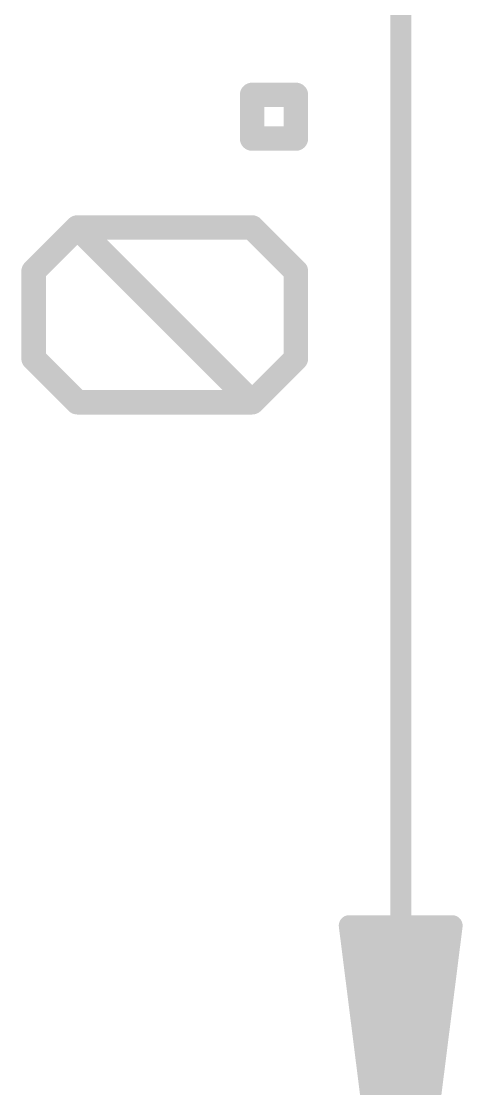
# Model space of a CAD drawing. Extents: x -5.7 to 21.7, y -5.3 to 25.5.
# Drawn here: x 17.33 to 20.07, y 1.59 to 8.21 of the extents above; entities that cross this region are included whole.
import ezdxf

# ---------------------------------------------------------------- set-up
doc = ezdxf.new("R2010")
doc.units = 0
doc.layers.add('47', color=253, linetype='CONTINUOUS')

msp = doc.modelspace()

# ---------------------------------------------------------------- linework, layer by layer
at = {"layer": '47'}
for points, const_width in [([(19.685, 0.065), (19.685, 16.445)], 0.13), ([(18.7631, 7.487), (18.7631, 7.7581)], 0.1524), ([(18.7631, 7.7581), (19.0343, 7.7581)], 0.1524), ([(19.0343, 7.7581), (19.0343, 7.487)], 0.1524), ([(19.0343, 7.487), (18.7631, 7.487)], 0.1524), ([(17.4073, 6.6633), (17.6785, 6.9345)], 0.1524), ([(17.6785, 6.9345), (18.7631, 6.9345)], 0.1524), ([(18.7631, 5.8498), (17.6785, 6.9345)], 0.1524), ([(18.7631, 6.9345), (19.0343, 6.6633)], 0.1524), ([(17.4073, 6.121), (17.4073, 6.6633)], 0.1524), ([(19.0343, 6.6633), (19.0343, 6.121)], 0.1524), ([(17.6785, 5.8498), (17.4073, 6.121)], 0.1524), ([(19.0343, 6.121), (18.7631, 5.8498)], 0.1524), ([(18.7631, 5.8498), (17.6785, 5.8498)], 0.1524), ([(19.685, 0.065), (19.3658, 2.6)], 0.13), ([(19.3658, 2.6), (20.0042, 2.6)], 0.13), ([(19.685, 0.065), (19.425, 2.6)], 0.13), ([(19.685, 0.065), (19.555, 2.6)], 0.13), ([(20.0042, 2.6), (19.685, 0.065)], 0.13), ([(19.815, 2.6), (19.685, 0.065)], 0.13), ([(19.945, 2.6), (19.685, 0.065)], 0.13)]:
    msp.add_lwpolyline(points, dxfattribs=dict(at, const_width=const_width))
for points, const_width in [([(18.8012, 7.7581, 1), (18.725, 7.7581)], 0.0762), ([(18.7631, 7.7962, 1), (18.7631, 7.72)], 0.0762), ([(19.0724, 7.7581, 1), (18.9962, 7.7581)], 0.0762), ([(19.0343, 7.72, 1), (19.0343, 7.7962)], 0.0762), ([(18.7631, 7.5251, 1), (18.7631, 7.4489)], 0.0762), ([(19.0343, 7.4489, 1), (19.0343, 7.5251)], 0.0762), ([(18.725, 7.487, 1), (18.8012, 7.487)], 0.0762), ([(18.9962, 7.487, 1), (19.0724, 7.487)], 0.0762), ([(17.7054, 6.9614, 1), (17.6515, 6.9075)], 0.0762), ([(17.6785, 6.9726, 1), (17.6785, 6.8964)], 0.0762), ([(17.7054, 6.9075, 1), (17.6515, 6.9614)], 0.0762), ([(18.7901, 6.9614, 1), (18.7362, 6.9075)], 0.0762), ([(18.7631, 6.8964, 1), (18.7631, 6.9726)], 0.0762), ([(17.4454, 6.6633, 1), (17.3692, 6.6633)], 0.0762), ([(17.3804, 6.6902, 1), (17.4343, 6.6364)], 0.0762), ([(19.0724, 6.6633, 1), (18.9962, 6.6633)], 0.0762), ([(19.0074, 6.6364, 1), (19.0612, 6.6902)], 0.0762), ([(17.4343, 6.1479, 1), (17.3804, 6.094)], 0.0762), ([(19.0612, 6.094, 1), (19.0074, 6.1479)], 0.0762), ([(17.3692, 6.121, 1), (17.4454, 6.121)], 0.0762), ([(18.9962, 6.121, 1), (19.0724, 6.121)], 0.0762), ([(17.6785, 5.8879, 1), (17.6785, 5.8117)], 0.0762), ([(17.6515, 5.8229, 1), (17.7054, 5.8768)], 0.0762), ([(18.7362, 5.8768, 1), (18.7901, 5.8229)], 0.0762), ([(18.7362, 5.8229, 1), (18.7901, 5.8768)], 0.0762), ([(18.7631, 5.8117, 1), (18.7631, 5.8879)], 0.0762), ([(19.398, 2.6041, 1), (19.3335, 2.5959)], 0.065), ([(19.3658, 2.6325, 1), (19.3658, 2.5675)], 0.065), ([(19.4573, 2.6033, 1), (19.3927, 2.5967)], 0.065), ([(19.5875, 2.6017, 1), (19.5225, 2.5983)], 0.065), ([(19.8475, 2.5983, 1), (19.7825, 2.6017)], 0.065), ([(19.9773, 2.5967, 1), (19.9127, 2.6033)], 0.065), ([(20.0365, 2.5959, 1), (19.972, 2.6041)], 0.065), ([(20.0042, 2.5675, 1), (20.0042, 2.6325)], 0.065)]:
    msp.add_lwpolyline(points, format="xyb", dxfattribs=dict(at, const_width=const_width))

doc.saveas('drawing.dxf')
